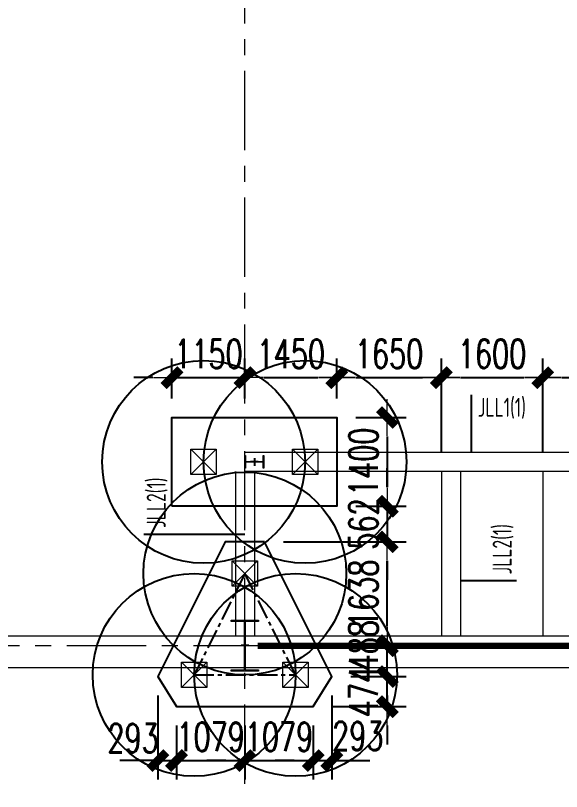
# Model space of a CAD drawing. Extents: x -1201378 to 2367219, y -619313 to 244905.
# Drawn here: x -96376 to -87763, y -257549 to -245305 of the extents above; entities that cross this region are included whole.
import ezdxf

# ---------------------------------------------------------------- set-up
doc = ezdxf.new("R2010")
doc.units = 0
doc.header["$LTSCALE"] = 1000
doc.linetypes.add('CENTER', pattern=[2, 1.25, -0.25, 0.25, -0.25])
doc.layers.get('0').update_dxf_attribs({"linetype": 'CONTINUOUS'})
doc.layers.get('Defpoints').update_dxf_attribs({"linetype": 'CONTINUOUS'})
for name, color, linetype in [('A-WINDOW', 140, 'CONTINUOUS'), ('S-DOTE1', 140, 'CENTER'), ('S-HATCH1-W', 252, 'CONTINUOUS'), ('S-SKL-H', 151, 'CONTINUOUS'), ('S-SS', 111, 'CONTINUOUS')]:
    doc.layers.add(name, color=color, linetype=linetype)
for name, color, linetype, lineweight in [('S-axis', 111, 'CONTINUOUS', 0), ('S-bkl', 4, 'CONTINUOUS', 0), ('S-col', 2, 'CONTINUOUS', 0), ('S-dim', 81, 'CONTINUOUS', 0), ('S-dote', 5, 'CENTER', 0), ('S-zhuang', 1, 'CONTINUOUS', 0), ('柱间支撑', 6, 'CENTER', 0)]:
    doc.layers.add(name, color=color, linetype=linetype, lineweight=lineweight)
doc.styles.add('SS1', font='tj-romans1.shx', dxfattribs={"width": 0.7, "bigfont": 'tj-hztxt1.shx'})
doc.styles.add('样式 1', font='yjkeng.shx', dxfattribs={"width": 0.7, "height": 300, "bigfont": 'yjkchn.shx'})
doc.dimstyles.new('S-150-ARCHI', dxfattribs={"dimscale": 150, "dimtxt": 3, "dimasz": 2, "dimexe": 2, "dimexo": 2, "dimgap": 1, "dimtad": 1, "dimdec": 0, "dimzin": 0, "dimdsep": 46, "dimtxsty": 'SS1', "dimblk1": 'TT', "dimblk2": 'TT', "dimsah": 1, "dimcen": 1, "dimclrd": 256, "dimclre": 256, "dimclrt": 256, "dimadec": 0, "dimazin": 0, "dimtfac": 1, "dimtdec": 0, "dimtix": 1, "dimtmove": 2, "dimatfit": 0, "dimldrblk": 'TT', "dimfxl": 2, "dimtolj": 1, "dimtzin": 0, "dimarcsym": 0})

# ---------------------------------------------------------------- blocks, each defined once
blk = doc.blocks.new('w42343243')
at = {"layer": 'S-col'}
blk.add_lwpolyline([(-165069, 621020), (-164639, 621020), (-164639, 621002), (-164848, 621002), (-164848, 620238), (-164639, 620238), (-164639, 620220), (-165069, 620220), (-165069, 620238), (-164860, 620238), (-164860, 621002), (-165069, 621002)], close=True, dxfattribs=at)
blk = doc.blocks.new('42343')
at = {"layer": 'A-WINDOW'}
blk.add_blockref('w42343243', (27000, -71700), dxfattribs=at)
blk = doc.blocks.new('3#轴网')
at = {"layer": 'S-dote'}
for p, q in [((-92758.5, -363428.2), (-92758.5, -277944.2)), ((-78316.2, -355248.2), (-273210.6, -355248.2))]:
    blk.add_line(p, q, dxfattribs=at)
blk = doc.blocks.new('S-ZHUANG-400')
at = {"layer": 'S-zhuang'}
for p, q in [((200, -200), (-200, 200)), ((-200, -200), (200, 200))]:
    blk.add_line(p, q, dxfattribs=at)
blk.add_lwpolyline([(-200, 200), (200, 200), (200, -200), (-200, -200)], close=True, dxfattribs=at)
blk = doc.blocks.new('CT3')
at = {"layer": 'Defpoints'}
for centre in [(-101758, -256416), (-102558, -258016), (-100958, -258016)]:
    blk.add_circle(centre, 1600, dxfattribs=at)
at = {"layer": 'S-DOTE1', "ltscale": 0.25}
for p, q in [((-101758, -257494), (-101758, -257614)), ((-101698, -257554), (-101818, -257554))]:
    blk.add_line(p, q, dxfattribs=at)
at = {"layer": 'S-DOTE1', "linetype": 'CENTER', "ltscale": 0.25}
blk.add_lwpolyline([(-100958, -258016), (-101758, -256416), (-102558, -258016)], close=True, dxfattribs=at)
at = {"layer": 'S-HATCH1-W'}
blk.add_lwpolyline([(-101449, -255916), (-102067, -255916), (-103130, -258042), (-102837, -258516), (-100680, -258516), (-100387, -258042)], close=True, dxfattribs=at)
at = {"layer": 'S-zhuang', "rotation": 90.00000000000001}
for p in [(-101758, -256416), (-102558, -258016), (-100958, -258016)]:
    blk.add_blockref('S-ZHUANG-400', p, dxfattribs=at)
blk = doc.blocks.new('TT')
blk.add_line((-0.969, 0), (0.969, 0))
at = {"const_width": 0.45}
blk.add_lwpolyline([(-0.442, -0.442), (0.442, 0.442)], dxfattribs=at)
blk = doc.blocks.new('*D1613')
at = {"layer": 'Defpoints', "color": 0, "transparency": 16777216}
for p in [(-94130, -255736), (-93837, -256210), (-93837, -257061)]:
    blk.add_point(p, dxfattribs=at)
at = {"layer": 'S-dim', "lineweight": -2, "transparency": 16777216}
for p, q in [((-94130, -256036), (-94130, -257361)), ((-93837, -256510), (-93837, -257361)), ((-94430, -257061), (-94730, -257061)), ((-94130, -257061), (-93837, -257061)), ((-93537, -257061), (-93237, -257061))]:
    blk.add_line(p, q, dxfattribs=at)
at = {"layer": 'S-dim', "lineweight": -2, "transparency": 16777216, "xscale": 300, "yscale": 300, "zscale": 300}
blk.add_blockref('TT', (-94130, -257061), dxfattribs=at)
at = {"layer": 'S-dim', "lineweight": -2, "transparency": 16777216, "xscale": 300, "yscale": 300, "zscale": 300, "rotation": 180}
blk.add_blockref('TT', (-93837, -257061), dxfattribs=at)
at = {"layer": 'S-dim', "transparency": 16777216, "insert": (-94522, -256708), "char_height": 450, "attachment_point": 5, "style": 'SS1'}
blk.add_mtext('\\A1;293', dxfattribs=at)
blk = doc.blocks.new('*D1614')
at = {"layer": 'Defpoints', "color": 0, "transparency": 16777216}
for p in [(-93837, -256210), (-92758, -256210), (-92758, -257061)]:
    blk.add_point(p, dxfattribs=at)
at = {"layer": 'S-dim', "lineweight": -2, "transparency": 16777216}
for p, q in [((-93837, -256510), (-93837, -257361)), ((-92758, -256510), (-92758, -257361)), ((-94137, -257061), (-94437, -257061)), ((-93837, -257061), (-92758, -257061)), ((-92458, -257061), (-92158, -257061))]:
    blk.add_line(p, q, dxfattribs=at)
at = {"layer": 'S-dim', "lineweight": -2, "transparency": 16777216, "xscale": 300, "yscale": 300, "zscale": 300}
blk.add_blockref('TT', (-93837, -257061), dxfattribs=at)
at = {"layer": 'S-dim', "lineweight": -2, "transparency": 16777216, "xscale": 300, "yscale": 300, "zscale": 300, "rotation": 180}
blk.add_blockref('TT', (-92758, -257061), dxfattribs=at)
at = {"layer": 'S-dim', "transparency": 16777216, "insert": (-93298, -256686), "char_height": 450, "attachment_point": 5, "style": 'SS1'}
blk.add_mtext('\\A1;1079', dxfattribs=at)
blk = doc.blocks.new('*D1615')
at = {"layer": 'Defpoints', "color": 0, "transparency": 16777216}
for p in [(-92758, -256210), (-91680, -256210), (-91680, -257061)]:
    blk.add_point(p, dxfattribs=at)
at = {"layer": 'S-dim', "lineweight": -2, "transparency": 16777216}
for p, q in [((-92758, -256510), (-92758, -257361)), ((-91680, -256510), (-91680, -257361)), ((-93058, -257061), (-93358, -257061)), ((-92758, -257061), (-91680, -257061)), ((-91380, -257061), (-91080, -257061))]:
    blk.add_line(p, q, dxfattribs=at)
at = {"layer": 'S-dim', "lineweight": -2, "transparency": 16777216, "xscale": 300, "yscale": 300, "zscale": 300}
blk.add_blockref('TT', (-92758, -257061), dxfattribs=at)
at = {"layer": 'S-dim', "lineweight": -2, "transparency": 16777216, "xscale": 300, "yscale": 300, "zscale": 300, "rotation": 180}
blk.add_blockref('TT', (-91680, -257061), dxfattribs=at)
at = {"layer": 'S-dim', "transparency": 16777216, "insert": (-92219, -256686), "char_height": 450, "attachment_point": 5, "style": 'SS1'}
blk.add_mtext('\\A1;1079', dxfattribs=at)
blk = doc.blocks.new('*D1616')
at = {"layer": 'Defpoints', "color": 0, "transparency": 16777216}
for p in [(-91387, -255736), (-91680, -256210), (-91387, -257061)]:
    blk.add_point(p, dxfattribs=at)
at = {"layer": 'S-dim', "lineweight": -2, "transparency": 16777216}
for p, q in [((-91387, -256036), (-91387, -257361)), ((-91680, -256510), (-91680, -257361)), ((-91980, -257061), (-92280, -257061)), ((-91680, -257061), (-91387, -257061)), ((-91087, -257061), (-90787, -257061))]:
    blk.add_line(p, q, dxfattribs=at)
at = {"layer": 'S-dim', "lineweight": -2, "transparency": 16777216, "xscale": 300, "yscale": 300, "zscale": 300}
blk.add_blockref('TT', (-91680, -257061), dxfattribs=at)
at = {"layer": 'S-dim', "lineweight": -2, "transparency": 16777216, "xscale": 300, "yscale": 300, "zscale": 300, "rotation": 180}
blk.add_blockref('TT', (-91387, -257061), dxfattribs=at)
at = {"layer": 'S-dim', "transparency": 16777216, "insert": (-90976, -256674), "char_height": 450, "attachment_point": 5, "style": 'SS1'}
blk.add_mtext('\\A1;293', dxfattribs=at)
blk = doc.blocks.new('*D1617')
at = {"layer": 'Defpoints', "color": 0, "transparency": 16777216}
for p in [(-91387, -255736), (-90511, -255736), (-91680, -256210)]:
    blk.add_point(p, dxfattribs=at)
at = {"layer": 'S-dim', "lineweight": -2, "transparency": 16777216}
for p, q in [((-90511, -255436), (-90511, -255136)), ((-91087, -255736), (-90211, -255736)), ((-90511, -256210), (-90511, -255736)), ((-91380, -256210), (-90211, -256210)), ((-90511, -256510), (-90511, -256810))]:
    blk.add_line(p, q, dxfattribs=at)
at = {"layer": 'S-dim', "lineweight": -2, "transparency": 16777216, "xscale": 300, "yscale": 300, "zscale": 300}
for p, rotation in [((-90511, -255736), 270), ((-90511, -256210), 90)]:
    blk.add_blockref('TT', p, dxfattribs=dict(at, rotation=rotation))
at = {"layer": 'S-dim', "transparency": 16777216, "insert": (-90886, -255973), "char_height": 450, "attachment_point": 5, "rotation": 90, "style": 'SS1'}
blk.add_mtext('\\A1;474', dxfattribs=at)
blk = doc.blocks.new('*D1618')
at = {"layer": 'Defpoints', "color": 0, "transparency": 16777216}
for p in [(-91630, -255248), (-90511, -255248), (-91387, -255736)]:
    blk.add_point(p, dxfattribs=at)
at = {"layer": 'S-dim', "lineweight": -2, "transparency": 16777216}
for p, q in [((-90511, -254948), (-90511, -254648)), ((-91330, -255248), (-90211, -255248)), ((-90511, -255736), (-90511, -255248)), ((-91087, -255736), (-90211, -255736)), ((-90511, -256036), (-90511, -256336))]:
    blk.add_line(p, q, dxfattribs=at)
at = {"layer": 'S-dim', "lineweight": -2, "transparency": 16777216, "xscale": 300, "yscale": 300, "zscale": 300}
for p, rotation in [((-90511, -255248), 270), ((-90511, -255736), 90)]:
    blk.add_blockref('TT', p, dxfattribs=dict(at, rotation=rotation))
at = {"layer": 'S-dim', "transparency": 16777216, "insert": (-90886, -255248), "char_height": 450, "attachment_point": 5, "rotation": 90, "style": 'SS1'}
blk.add_mtext('\\A1;488', dxfattribs=at)
blk = doc.blocks.new('*D1619')
at = {"layer": 'Defpoints', "color": 0, "transparency": 16777216}
for p in [(-92449, -253610), (-90511, -253610), (-91630, -255248)]:
    blk.add_point(p, dxfattribs=at)
at = {"layer": 'S-dim', "lineweight": -2, "transparency": 16777216}
for p, q in [((-92149, -253610), (-90211, -253610)), ((-90511, -254948), (-90511, -253910)), ((-91330, -255248), (-90211, -255248))]:
    blk.add_line(p, q, dxfattribs=at)
at = {"layer": 'S-dim', "lineweight": -2, "transparency": 16777216, "xscale": 300, "yscale": 300, "zscale": 300}
for p, rotation in [((-90511, -253610), 90), ((-90511, -255248), 270)]:
    blk.add_blockref('TT', p, dxfattribs=dict(at, rotation=rotation))
at = {"layer": 'S-dim', "transparency": 16777216, "insert": (-90886, -254429), "char_height": 450, "attachment_point": 5, "rotation": 90, "style": 'SS1'}
blk.add_mtext('\\A1;1638', dxfattribs=at)
blk = doc.blocks.new('CT2')
at = {"layer": 'Defpoints'}
for centre in [(-193625, -186366), (-193625, -187966)]:
    blk.add_circle(centre, 1600, dxfattribs=at)
at = {"layer": 'S-DOTE1', "ltscale": 0.25}
for p, q in [((-193565, -187166), (-193685, -187166)), ((-193625, -187226), (-193625, -187106))]:
    blk.add_line(p, q, dxfattribs=at)
at = {"layer": 'S-HATCH1-W'}
blk.add_lwpolyline([(-194325, -185866), (-192925, -185866), (-192925, -188466), (-194325, -188466)], close=True, dxfattribs=at)
at = {"layer": 'S-zhuang'}
for p in [(-193625, -186366), (-193625, -187966)]:
    blk.add_blockref('S-ZHUANG-400', p, dxfattribs=at)
blk = doc.blocks.new('*D2961')
at = {"layer": 'Defpoints', "color": 0, "transparency": 16777216}
for p in [(-92758, -251019), (-93908, -251648), (-92758, -251648)]:
    blk.add_point(p, dxfattribs=at)
at = {"layer": 'S-dim', "lineweight": -2, "transparency": 16777216}
for p, q in [((-93908, -251348), (-93908, -250719)), ((-92758, -251348), (-92758, -250719)), ((-94208, -251019), (-94508, -251019)), ((-93908, -251019), (-92758, -251019)), ((-92458, -251019), (-92158, -251019))]:
    blk.add_line(p, q, dxfattribs=at)
at = {"layer": 'S-dim', "lineweight": -2, "transparency": 16777216, "xscale": 300, "yscale": 300, "zscale": 300}
blk.add_blockref('TT', (-93908, -251019), dxfattribs=at)
at = {"layer": 'S-dim', "lineweight": -2, "transparency": 16777216, "xscale": 300, "yscale": 300, "zscale": 300, "rotation": 180}
blk.add_blockref('TT', (-92758, -251019), dxfattribs=at)
at = {"layer": 'S-dim', "transparency": 16777216, "insert": (-93333, -250644), "char_height": 450, "attachment_point": 5, "style": 'SS1'}
blk.add_mtext('\\A1;1150', dxfattribs=at)
blk = doc.blocks.new('*D2962')
at = {"layer": 'Defpoints', "color": 0, "transparency": 16777216}
for p in [(-91308, -251019), (-92758, -251648), (-91308, -251648)]:
    blk.add_point(p, dxfattribs=at)
at = {"layer": 'S-dim', "lineweight": -2, "transparency": 16777216}
for p, q in [((-92758, -251348), (-92758, -250719)), ((-91308, -251348), (-91308, -250719)), ((-92458, -251019), (-91608, -251019))]:
    blk.add_line(p, q, dxfattribs=at)
at = {"layer": 'S-dim', "lineweight": -2, "transparency": 16777216, "xscale": 300, "yscale": 300, "zscale": 300, "rotation": 180}
blk.add_blockref('TT', (-92758, -251019), dxfattribs=at)
at = {"layer": 'S-dim', "lineweight": -2, "transparency": 16777216, "xscale": 300, "yscale": 300, "zscale": 300}
blk.add_blockref('TT', (-91308, -251019), dxfattribs=at)
at = {"layer": 'S-dim', "transparency": 16777216, "insert": (-92033, -250644), "char_height": 450, "attachment_point": 5, "style": 'SS1'}
blk.add_mtext('\\A1;1450', dxfattribs=at)
blk = doc.blocks.new('*D2963')
at = {"layer": 'Defpoints', "color": 0, "transparency": 16777216}
for p in [(-91308, -251648), (-91308, -253048), (-90511, -253048)]:
    blk.add_point(p, dxfattribs=at)
at = {"layer": 'S-dim', "lineweight": -2, "transparency": 16777216}
for p, q in [((-91008, -251648), (-90211, -251648)), ((-90511, -251948), (-90511, -252748)), ((-91008, -253048), (-90211, -253048))]:
    blk.add_line(p, q, dxfattribs=at)
at = {"layer": 'S-dim', "lineweight": -2, "transparency": 16777216, "xscale": 300, "yscale": 300, "zscale": 300}
for p, rotation in [((-90511, -251648), 90), ((-90511, -253048), 270)]:
    blk.add_blockref('TT', p, dxfattribs=dict(at, rotation=rotation))
at = {"layer": 'S-dim', "transparency": 16777216, "insert": (-90886, -252348), "char_height": 450, "attachment_point": 5, "rotation": 90, "style": 'SS1'}
blk.add_mtext('\\A1;1400', dxfattribs=at)
blk = doc.blocks.new('*D2964')
at = {"layer": 'Defpoints', "color": 0, "transparency": 16777216}
for p in [(-91308, -253048), (-92449, -253610), (-90511, -253610)]:
    blk.add_point(p, dxfattribs=at)
at = {"layer": 'S-dim', "lineweight": -2, "transparency": 16777216}
for p, q in [((-90511, -252748), (-90511, -252448)), ((-91008, -253048), (-90211, -253048)), ((-90511, -253048), (-90511, -253610)), ((-92149, -253610), (-90211, -253610)), ((-90511, -253910), (-90511, -254210))]:
    blk.add_line(p, q, dxfattribs=at)
at = {"layer": 'S-dim', "lineweight": -2, "transparency": 16777216, "xscale": 300, "yscale": 300, "zscale": 300}
for p, rotation in [((-90511, -253048), 270), ((-90511, -253610), 90)]:
    blk.add_blockref('TT', p, dxfattribs=dict(at, rotation=rotation))
at = {"layer": 'S-dim', "transparency": 16777216, "insert": (-90886, -253329), "char_height": 450, "attachment_point": 5, "rotation": 90, "style": 'SS1'}
blk.add_mtext('\\A1;562', dxfattribs=at)
blk = doc.blocks.new('*D6270')
at = {"layer": 'Defpoints', "color": 0, "transparency": 16777216}
for p in [(-89658, -251019), (-91308, -251648), (-89658, -252498)]:
    blk.add_point(p, dxfattribs=at)
at = {"layer": 'S-dim', "lineweight": -2, "transparency": 16777216}
for p, q in [((-91308, -251348), (-91308, -250719)), ((-89658, -252198), (-89658, -250719)), ((-91008, -251019), (-89958, -251019))]:
    blk.add_line(p, q, dxfattribs=at)
at = {"layer": 'S-dim', "lineweight": -2, "transparency": 16777216, "xscale": 300, "yscale": 300, "zscale": 300, "rotation": 180}
blk.add_blockref('TT', (-91308, -251019), dxfattribs=at)
at = {"layer": 'S-dim', "lineweight": -2, "transparency": 16777216, "xscale": 300, "yscale": 300, "zscale": 300}
blk.add_blockref('TT', (-89658, -251019), dxfattribs=at)
at = {"layer": 'S-dim', "transparency": 16777216, "insert": (-90483, -250644), "char_height": 450, "attachment_point": 5, "style": 'SS1'}
blk.add_mtext('\\A1;1650', dxfattribs=at)
blk = doc.blocks.new('*D6271')
at = {"layer": 'Defpoints', "color": 0, "transparency": 16777216}
for p in [(-88058, -251019), (-89658, -252498), (-88058, -252498)]:
    blk.add_point(p, dxfattribs=at)
at = {"layer": 'S-dim', "lineweight": -2, "transparency": 16777216}
for p, q in [((-89658, -252198), (-89658, -250719)), ((-88058, -252198), (-88058, -250719)), ((-89358, -251019), (-88358, -251019))]:
    blk.add_line(p, q, dxfattribs=at)
at = {"layer": 'S-dim', "lineweight": -2, "transparency": 16777216, "xscale": 300, "yscale": 300, "zscale": 300, "rotation": 180}
blk.add_blockref('TT', (-89658, -251019), dxfattribs=at)
at = {"layer": 'S-dim', "lineweight": -2, "transparency": 16777216, "xscale": 300, "yscale": 300, "zscale": 300}
blk.add_blockref('TT', (-88058, -251019), dxfattribs=at)
at = {"layer": 'S-dim', "transparency": 16777216, "insert": (-88858, -250644), "char_height": 450, "attachment_point": 5, "style": 'SS1'}
blk.add_mtext('\\A1;1600', dxfattribs=at)
blk = doc.blocks.new('*D6272')
at = {"layer": 'Defpoints', "color": 0, "transparency": 16777216}
for p in [(-86208, -251019), (-88058, -252498), (-86208, -252498)]:
    blk.add_point(p, dxfattribs=at)
at = {"layer": 'S-dim', "lineweight": -2, "transparency": 16777216}
for p, q in [((-88058, -252198), (-88058, -250719)), ((-86208, -252198), (-86208, -250719)), ((-87758, -251019), (-86508, -251019))]:
    blk.add_line(p, q, dxfattribs=at)
at = {"layer": 'S-dim', "lineweight": -2, "transparency": 16777216, "xscale": 300, "yscale": 300, "zscale": 300, "rotation": 180}
blk.add_blockref('TT', (-88058, -251019), dxfattribs=at)
at = {"layer": 'S-dim', "lineweight": -2, "transparency": 16777216, "xscale": 300, "yscale": 300, "zscale": 300}
blk.add_blockref('TT', (-86208, -251019), dxfattribs=at)
at = {"layer": 'S-dim', "transparency": 16777216, "insert": (-87133, -250644), "char_height": 450, "attachment_point": 5, "style": 'SS1'}
blk.add_mtext('\\A1;1850', dxfattribs=at)
blk = doc.blocks.new('A$Ccb1bed3b')
at = {"layer": '柱间支撑', "const_width": 100}
blk.add_lwpolyline([(183800, -71650), (175200, -71650)], dxfattribs=at)

msp = doc.modelspace()

# ---------------------------------------------------------------- linework, layer by layer
at = {"layer": 'S-bkl'}
for p, q in [((-83608.5, -252498.2), (-92758.5, -252498.2)), ((-92608.5, -252498.2), (-92608.5, -255098.2)), ((-89358.5, -252498.2), (-89358.5, -255098.2)), ((-83308.5, -255598.2), (-268308.5, -255598.2))]:
    msp.add_line(p, q, dxfattribs=at)
for points in [[(-83708.5, -203498.2), (-83708.5, -255098.2), (-267908.5, -255098.2)], [(-83908.5, -252198.2), (-92758.5, -252198.2)], [(-92908.5, -252498.2), (-92908.5, -255098.2)], [(-89658.5, -252498.2), (-89658.5, -255098.2)], [(-88058.5, -252498.2), (-88058.5, -255098.2)]]:
    msp.add_lwpolyline(points, dxfattribs=at)
at = {"layer": 'S-col'}
msp.add_lwpolyline([(-92758.5, -252448.2), (-92758.5, -252248.2), (-92746.5, -252248.2), (-92746.5, -252344.2), (-92470.5, -252344.2), (-92470.5, -252248.2), (-92458.5, -252248.2), (-92458.5, -252448.2), (-92470.5, -252448.2), (-92470.5, -252352.2), (-92746.5, -252352.2), (-92746.5, -252448.2)], close=True, dxfattribs=at)
at = {"layer": 'S-SKL-H'}
for p, q in [((-89185.3, -252198.2), (-89185.3, -251292.6)), ((-92758.5, -253491.8), (-94351.7, -253491.8)), ((-88473.7, -254226.3), (-89358.5, -254226.3))]:
    msp.add_line(p, q, dxfattribs=at)

# ---------------------------------------------------------------- block references
at = {"layer": 'S-axis'}
msp.add_blockref('3#轴网', (0, 100000), dxfattribs=at)
at = {"layer": 'S-col'}
msp.add_blockref('42343', (45095.7, -804168.2), dxfattribs=at)
at = {"layer": 'S-SS'}
msp.add_blockref('A$Ccb1bed3b', (-267758.5, -183598.2), dxfattribs=at)
at = {"layer": 'S-zhuang', "rotation": 90}
msp.add_blockref('CT2', (-279774.7, -58723.4), dxfattribs=at)
at = {"layer": 'S-zhuang'}
msp.add_blockref('CT3', (9000, 2306), dxfattribs=at)

# ---------------------------------------------------------------- texts
at = {"layer": 'S-SKL-H', "style": '样式 1', "width": 0.7}
msp.add_text('JLL1(1)', height=300, dxfattribs=at).set_placement((-89084.4, -251636.9))
for p in [(-94007.4, -253391), (-88549.4, -254125.4)]:
    msp.add_text('JLL2(1)', height=300, rotation=90, dxfattribs=at).set_placement(p)

# ---------------------------------------------------------------- dimensions: what is measured, and where the dimension line sits
at = {"layer": 'S-dim'}
for base, p1, p2, picture, middle in [((-92758.5, -251019.5), (-93908.5, -251648.2), (-92758.5, -251648.2), '*D2961', (-93333.5, -250644.5)), ((-91308.5, -251019.5), (-92758.5, -251648.2), (-91308.5, -251648.2), '*D2962', (-92033.5, -250644.5)), ((-89658.5, -251019.5), (-91308.5, -251648.2), (-89658.5, -252498.2), '*D6270', (-90483.5, -250644.5)), ((-88058.5, -251019.5), (-89658.5, -252498.2), (-88058.5, -252498.2), '*D6271', (-88858.5, -250644.5)), ((-86208.5, -251019.5), (-88058.5, -252498.2), (-86208.5, -252498.2), '*D6272', (-87133.5, -250644.5)), ((-92758.5, -257060.6), (-93837.2, -256210.1), (-92758.5, -256210.1), '*D1614', (-93297.8, -256685.6)), ((-91679.7, -257060.6), (-92758.5, -256210.1), (-91679.7, -256210.1), '*D1615', (-92219.1, -256685.6))]:
    dim = msp.add_linear_dim(base=base, p1=p1, p2=p2, dimstyle='S-150-ARCHI', dxfattribs=at)
    dim.commit()
    dim.dimension.update_dxf_attribs({"geometry": picture, "text_midpoint": middle})
for base, p1, p2, picture, middle in [((-90510.6, -253048.2), (-91308.5, -251648.2), (-91308.5, -253048.2), '*D2963', (-90885.6, -252348.2)), ((-90510.6, -253610.1), (-91308.5, -253048.2), (-92449.4, -253610.1), '*D2964', (-90885.6, -253329.1)), ((-90510.6, -253610.1), (-91630.4, -255248.2), (-92449.4, -253610.1), '*D1619', (-90885.6, -254429.1)), ((-90510.6, -255735.8), (-91679.7, -256210.1), (-91386.6, -255735.8), '*D1617', (-90885.6, -255972.9))]:
    dim = msp.add_linear_dim(base=base, p1=p1, p2=p2, angle=90, dimstyle='S-150-ARCHI', dxfattribs=at)
    dim.commit()
    dim.dimension.update_dxf_attribs({"geometry": picture, "text_midpoint": middle})
dim = msp.add_linear_dim(base=(-90510.6, -255248.2), p1=(-91386.6, -255735.8), p2=(-91630.4, -255248.2), angle=90, dimstyle='S-150-ARCHI', dxfattribs=at)
dim.commit()
dim.dimension.update_dxf_attribs({"geometry": '*D1618', "text_midpoint": (-90885.6, -255248.2), "dimtype": 160})
for base, p1, p2, picture, middle in [((-93837.2, -257060.6), (-94130.3, -255735.8), (-93837.2, -256210.1), '*D1613', (-94522, -256708)), ((-91386.6, -257060.6), (-91679.7, -256210.1), (-91386.6, -255735.8), '*D1616', (-90976.3, -256674.4))]:
    dim = msp.add_linear_dim(base=base, p1=p1, p2=p2, dimstyle='S-150-ARCHI', dxfattribs=at)
    dim.commit()
    dim.dimension.update_dxf_attribs({"geometry": picture, "text_midpoint": middle, "dimtype": 160})

doc.saveas('drawing.dxf')
